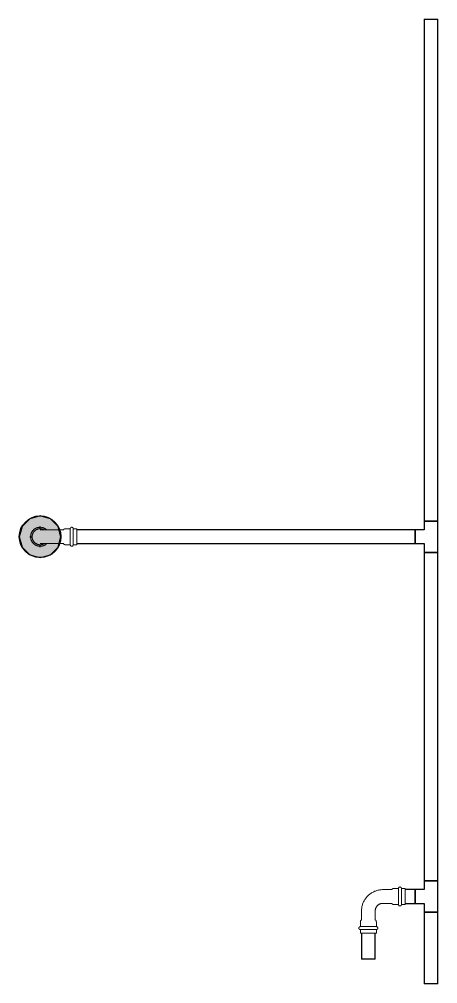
# Model space of a CAD drawing. Header units: inches. Extents: x -3327 to -1, y 8 to 1328.
# Drawn here: x -768 to -727.8, y 119 to 211.5 of the extents above; entities that cross this region are included whole.
import ezdxf

# ---------------------------------------------------------------- set-up
doc = ezdxf.new("R2010")
doc.units = ezdxf.units.IN
doc.header["$MEASUREMENT"] = 0
doc.layers.add('P-PIPE', color=3, linetype='Continuous', lineweight=9)
doc.layers.add('X - REF - FP', color=7, linetype='Continuous', true_color=0xb90000)

# ---------------------------------------------------------------- blocks, each defined once
blk = doc.blocks.new('Victaulic-VicPress316-Elbow 90-45deg Style P568_P571 - Standard-V2-SECOND LEVEL')
at = {"layer": 'P-PIPE'}
for p, q in [((-3203.704, 731.097), (-3203.704, 730.203)), ((-3202.389, 730.206), (-3202.389, 731.097)), ((-3203.813, 730.051), (-3203.813, 729.6)), ((-3202.28, 729.6), (-3202.28, 730.051)), ((-3203.046, 729.6), (-3203.813, 729.6)), ((-3203.813, 729.309), (-3203.813, 728.97)), ((-3203.046, 729.309), (-3203.813, 729.309)), ((-3203.813, 728.97), (-3203.046, 728.97)), ((-3202.28, 729.6), (-3203.046, 729.6)), ((-3202.28, 729.309), (-3203.046, 729.309)), ((-3203.046, 728.97), (-3202.28, 728.97)), ((-3202.28, 728.97), (-3202.28, 729.309))]:
    blk.add_line(p, q, dxfattribs=at)
at = {"layer": 'P-PIPE', "flags": 128}
for points in [[(-3203.046, 733.402), (-3203.083, 733.401), (-3203.119, 733.399), (-3203.155, 733.395), (-3203.191, 733.39), (-3203.227, 733.384), (-3203.263, 733.376), (-3203.298, 733.366), (-3203.333, 733.356), (-3203.367, 733.344), (-3203.401, 733.33), (-3203.434, 733.315), (-3203.467, 733.299), (-3203.499, 733.281), (-3203.53, 733.263), (-3203.561, 733.243), (-3203.591, 733.222), (-3203.619, 733.199), (-3203.647, 733.176), (-3203.674, 733.151), (-3203.7, 733.125), (-3203.725, 733.099), (-3203.749, 733.071), (-3203.772, 733.043), (-3203.793, 733.013), (-3203.813, 732.983), (-3203.833, 732.952), (-3203.85, 732.92), (-3203.867, 732.887), (-3203.882, 732.854), (-3203.896, 732.82), (-3203.909, 732.786), (-3203.92, 732.751), (-3203.93, 732.716), (-3203.938, 732.681), (-3203.945, 732.645), (-3203.95, 732.609), (-3203.954, 732.573), (-3203.957, 732.536), (-3203.958, 732.5), (-3203.958, 732.463), (-3203.956, 732.427), (-3203.953, 732.391), (-3203.948, 732.354), (-3203.942, 732.318), (-3203.934, 732.283), (-3203.925, 732.247), (-3203.915, 732.212), (-3203.903, 732.178), (-3203.89, 732.144), (-3203.875, 732.11), (-3203.859, 732.078), (-3203.842, 732.045), (-3203.824, 732.014), (-3203.804, 731.983), (-3203.783, 731.953), (-3203.761, 731.924), (-3203.738, 731.896), (-3203.714, 731.869)], [(-3203.046, 733.257), (-3203.077, 733.256), (-3203.107, 733.254), (-3203.138, 733.251), (-3203.168, 733.247), (-3203.198, 733.241), (-3203.228, 733.235), (-3203.258, 733.227), (-3203.287, 733.218), (-3203.316, 733.207), (-3203.345, 733.196), (-3203.373, 733.183), (-3203.4, 733.17), (-3203.427, 733.155), (-3203.453, 733.139), (-3203.479, 733.123), (-3203.504, 733.105), (-3203.528, 733.086), (-3203.551, 733.066), (-3203.574, 733.046), (-3203.596, 733.024), (-3203.617, 733.002), (-3203.637, 732.978), (-3203.656, 732.954), (-3203.674, 732.93), (-3203.691, 732.904), (-3203.707, 732.878), (-3203.722, 732.851), (-3203.736, 732.824), (-3203.749, 732.796), (-3203.76, 732.768), (-3203.771, 732.739), (-3203.78, 732.71), (-3203.789, 732.68), (-3203.796, 732.65), (-3203.801, 732.62), (-3203.806, 732.59), (-3203.809, 732.559), (-3203.812, 732.529), (-3203.812, 732.498), (-3203.812, 732.468), (-3203.811, 732.437), (-3203.808, 732.406), (-3203.804, 732.376), (-3203.799, 732.346), (-3203.792, 732.316), (-3203.785, 732.286), (-3203.776, 732.257), (-3203.766, 732.228), (-3203.755, 732.199), (-3203.743, 732.171), (-3203.73, 732.143), (-3203.715, 732.116), (-3203.704, 732.096)], [(-3202.389, 731.858), (-3202.367, 731.881), (-3202.343, 731.909), (-3202.32, 731.937), (-3202.299, 731.967), (-3202.279, 731.997), (-3202.26, 732.028), (-3202.242, 732.06), (-3202.225, 732.093), (-3202.21, 732.126), (-3202.196, 732.16), (-3202.183, 732.194), (-3202.172, 732.229), (-3202.163, 732.264), (-3202.154, 732.299), (-3202.147, 732.335), (-3202.142, 732.371), (-3202.138, 732.407), (-3202.135, 732.444), (-3202.134, 732.48), (-3202.134, 732.517), (-3202.136, 732.553), (-3202.139, 732.589), (-3202.144, 732.626), (-3202.15, 732.662), (-3202.158, 732.697), (-3202.167, 732.733), (-3202.177, 732.768), (-3202.189, 732.802), (-3202.202, 732.836), (-3202.217, 732.87), (-3202.233, 732.902), (-3202.25, 732.935), (-3202.268, 732.966), (-3202.288, 732.997), (-3202.309, 733.027), (-3202.331, 733.056), (-3202.354, 733.084), (-3202.378, 733.111), (-3202.404, 733.137), (-3202.43, 733.163), (-3202.457, 733.187), (-3202.486, 733.21), (-3202.515, 733.231), (-3202.545, 733.252), (-3202.576, 733.271), (-3202.608, 733.29), (-3202.64, 733.307), (-3202.673, 733.322), (-3202.706, 733.336), (-3202.741, 733.349), (-3202.775, 733.361), (-3202.81, 733.371), (-3202.846, 733.38), (-3202.881, 733.387), (-3202.917, 733.393), (-3202.954, 733.397), (-3202.99, 733.4), (-3203.026, 733.402), (-3203.046, 733.402)], [(-3202.385, 732.102), (-3202.37, 732.129), (-3202.356, 732.156), (-3202.343, 732.184), (-3202.332, 732.212), (-3202.321, 732.241), (-3202.312, 732.27), (-3202.304, 732.3), (-3202.297, 732.33), (-3202.291, 732.36), (-3202.286, 732.39), (-3202.283, 732.421), (-3202.281, 732.451), (-3202.28, 732.482), (-3202.28, 732.512), (-3202.281, 732.543), (-3202.284, 732.574), (-3202.288, 732.604), (-3202.293, 732.634), (-3202.3, 732.664), (-3202.307, 732.694), (-3202.316, 732.723), (-3202.326, 732.752), (-3202.337, 732.781), (-3202.349, 732.809), (-3202.362, 732.837), (-3202.377, 732.864), (-3202.392, 732.89), (-3202.409, 732.916), (-3202.426, 732.941), (-3202.445, 732.966), (-3202.464, 732.989), (-3202.485, 733.012), (-3202.506, 733.034), (-3202.528, 733.055), (-3202.551, 733.075), (-3202.575, 733.095), (-3202.6, 733.113), (-3202.625, 733.13), (-3202.651, 733.147), (-3202.677, 733.162), (-3202.705, 733.176), (-3202.732, 733.189), (-3202.761, 733.201), (-3202.789, 733.212), (-3202.818, 733.222), (-3202.848, 733.23), (-3202.878, 733.238), (-3202.908, 733.244), (-3202.938, 733.249), (-3202.968, 733.253), (-3202.999, 733.255), (-3203.029, 733.256), (-3203.046, 733.257)], [(-3203.704, 732.49), (-3203.704, 732.489), (-3203.704, 732.486), (-3203.704, 732.48), (-3203.704, 732.472), (-3203.704, 732.462), (-3203.704, 732.45), (-3203.704, 732.436), (-3203.704, 732.419), (-3203.704, 732.401), (-3203.704, 732.38), (-3203.704, 732.357), (-3203.704, 732.333), (-3203.704, 732.306), (-3203.704, 732.277), (-3203.704, 732.247), (-3203.704, 732.214), (-3203.704, 732.18), (-3203.704, 732.144), (-3203.704, 732.107), (-3203.704, 732.068), (-3203.704, 732.027), (-3203.704, 731.985), (-3203.704, 731.941), (-3203.704, 731.896), (-3203.704, 731.85), (-3203.704, 731.802), (-3203.704, 731.754), (-3203.704, 731.704), (-3203.704, 731.653), (-3203.704, 731.602), (-3203.704, 731.549), (-3203.704, 731.496), (-3203.704, 731.443), (-3203.704, 731.388), (-3203.704, 731.334), (-3203.704, 731.279), (-3203.704, 731.223), (-3203.704, 731.168), (-3203.704, 731.112), (-3203.704, 731.097)], [(-3202.389, 731.097), (-3202.389, 731.153), (-3202.389, 731.208), (-3202.389, 731.264), (-3202.389, 731.319), (-3202.389, 731.374), (-3202.389, 731.428), (-3202.389, 731.482), (-3202.389, 731.535), (-3202.389, 731.588), (-3202.389, 731.639), (-3202.389, 731.69), (-3202.389, 731.74), (-3202.389, 731.789), (-3202.389, 731.837), (-3202.389, 731.884), (-3202.389, 731.929), (-3202.389, 731.973), (-3202.389, 732.016), (-3202.389, 732.057), (-3202.389, 732.096), (-3202.389, 732.134), (-3202.389, 732.171), (-3202.389, 732.205), (-3202.389, 732.238), (-3202.389, 732.269), (-3202.389, 732.298), (-3202.389, 732.326), (-3202.389, 732.351), (-3202.389, 732.374), (-3202.389, 732.395), (-3202.389, 732.414), (-3202.389, 732.432), (-3202.389, 732.446), (-3202.389, 732.459), (-3202.389, 732.47), (-3202.389, 732.478), (-3202.389, 732.484), (-3202.389, 732.488), (-3202.389, 732.49), (-3202.389, 732.49)], [(-3203.813, 730.051), (-3203.812, 730.062), (-3203.812, 730.073), (-3203.811, 730.084), (-3203.809, 730.094), (-3203.807, 730.105), (-3203.805, 730.116), (-3203.802, 730.126), (-3203.799, 730.137), (-3203.795, 730.147), (-3203.791, 730.157), (-3203.787, 730.167), (-3203.782, 730.177), (-3203.777, 730.186), (-3203.771, 730.196), (-3203.765, 730.205), (-3203.759, 730.214), (-3203.752, 730.222), (-3203.745, 730.231), (-3203.738, 730.239), (-3203.73, 730.246), (-3203.722, 730.254), (-3203.714, 730.261), (-3203.705, 730.268), (-3203.704, 730.269)], [(-3202.389, 730.269), (-3202.38, 730.262), (-3202.372, 730.255), (-3202.364, 730.248), (-3202.356, 730.24), (-3202.348, 730.232), (-3202.341, 730.224), (-3202.335, 730.215), (-3202.328, 730.207), (-3202.322, 730.197), (-3202.317, 730.188), (-3202.311, 730.179), (-3202.306, 730.169), (-3202.302, 730.159), (-3202.298, 730.149), (-3202.294, 730.139), (-3202.291, 730.128), (-3202.288, 730.118), (-3202.285, 730.107), (-3202.283, 730.096), (-3202.282, 730.086), (-3202.281, 730.075), (-3202.28, 730.064), (-3202.28, 730.053), (-3202.28, 730.051)], [(-3203.813, 729.309), (-3203.818, 729.309), (-3203.824, 729.309), (-3203.83, 729.31), (-3203.836, 729.31), (-3203.841, 729.311), (-3203.847, 729.313), (-3203.853, 729.314), (-3203.858, 729.316), (-3203.864, 729.318), (-3203.869, 729.32), (-3203.875, 729.322), (-3203.88, 729.325), (-3203.885, 729.328), (-3203.89, 729.331), (-3203.895, 729.334), (-3203.899, 729.337), (-3203.904, 729.341), (-3203.908, 729.345), (-3203.913, 729.349), (-3203.917, 729.353), (-3203.921, 729.357), (-3203.925, 729.361), (-3203.928, 729.366), (-3203.932, 729.371), (-3203.935, 729.375), (-3203.938, 729.38), (-3203.941, 729.385), (-3203.944, 729.391), (-3203.946, 729.396), (-3203.948, 729.401), (-3203.95, 729.407), (-3203.952, 729.412), (-3203.953, 729.418), (-3203.955, 729.424), (-3203.956, 729.429), (-3203.957, 729.435), (-3203.957, 729.441), (-3203.958, 729.447), (-3203.958, 729.452), (-3203.958, 729.458), (-3203.958, 729.464), (-3203.957, 729.47), (-3203.956, 729.476), (-3203.955, 729.481), (-3203.954, 729.487), (-3203.953, 729.493), (-3203.951, 729.498), (-3203.949, 729.504), (-3203.947, 729.509), (-3203.945, 729.515), (-3203.942, 729.52), (-3203.94, 729.525), (-3203.937, 729.53), (-3203.934, 729.535), (-3203.93, 729.54), (-3203.927, 729.544), (-3203.923, 729.549), (-3203.919, 729.553), (-3203.915, 729.557), (-3203.911, 729.561), (-3203.906, 729.565), (-3203.902, 729.569), (-3203.897, 729.572), (-3203.892, 729.576), (-3203.888, 729.579), (-3203.882, 729.582), (-3203.877, 729.584), (-3203.872, 729.587), (-3203.867, 729.589), (-3203.861, 729.591), (-3203.856, 729.593), (-3203.85, 729.595), (-3203.845, 729.596), (-3203.839, 729.597), (-3203.833, 729.598), (-3203.827, 729.599), (-3203.821, 729.599), (-3203.816, 729.599), (-3203.813, 729.6)], [(-3203.046, 729.6), (-3203.077, 729.6), (-3203.107, 729.6), (-3203.138, 729.6), (-3203.168, 729.6), (-3203.198, 729.6), (-3203.228, 729.6), (-3203.258, 729.6), (-3203.287, 729.6), (-3203.316, 729.6), (-3203.345, 729.6), (-3203.373, 729.6), (-3203.4, 729.6), (-3203.427, 729.6), (-3203.453, 729.6), (-3203.479, 729.6), (-3203.504, 729.6), (-3203.528, 729.6), (-3203.551, 729.6), (-3203.574, 729.6), (-3203.596, 729.6), (-3203.617, 729.6), (-3203.637, 729.6), (-3203.656, 729.6), (-3203.674, 729.6), (-3203.691, 729.6), (-3203.707, 729.6), (-3203.722, 729.6), (-3203.736, 729.6), (-3203.749, 729.6), (-3203.76, 729.6), (-3203.771, 729.6), (-3203.78, 729.6), (-3203.789, 729.6), (-3203.796, 729.6), (-3203.801, 729.6), (-3203.806, 729.6), (-3203.809, 729.6), (-3203.812, 729.6), (-3203.812, 729.6), (-3203.813, 729.6)], [(-3203.813, 729.6), (-3203.812, 729.6), (-3203.81, 729.6), (-3203.807, 729.6), (-3203.803, 729.6), (-3203.797, 729.6), (-3203.791, 729.6), (-3203.783, 729.6), (-3203.774, 729.6)], [(-3203.771, 729.309), (-3203.78, 729.309), (-3203.789, 729.309), (-3203.796, 729.309), (-3203.801, 729.309), (-3203.806, 729.309), (-3203.809, 729.309), (-3203.812, 729.309), (-3203.812, 729.309), (-3203.813, 729.309)], [(-3203.813, 729.309), (-3203.812, 729.309), (-3203.81, 729.309), (-3203.807, 729.309), (-3203.803, 729.309), (-3203.797, 729.309), (-3203.791, 729.309), (-3203.783, 729.309), (-3203.774, 729.309), (-3203.763, 729.309), (-3203.752, 729.309), (-3203.74, 729.309), (-3203.726, 729.309), (-3203.711, 729.309), (-3203.695, 729.309), (-3203.679, 729.309), (-3203.661, 729.309), (-3203.642, 729.309), (-3203.622, 729.309), (-3203.602, 729.309), (-3203.58, 729.309), (-3203.558, 729.309), (-3203.534, 729.309), (-3203.51, 729.309), (-3203.486, 729.309), (-3203.46, 729.309), (-3203.434, 729.309), (-3203.407, 729.309), (-3203.38, 729.309), (-3203.352, 729.309), (-3203.324, 729.309), (-3203.295, 729.309), (-3203.266, 729.309), (-3203.236, 729.309), (-3203.206, 729.309), (-3203.176, 729.309), (-3203.146, 729.309), (-3203.116, 729.309), (-3203.085, 729.309), (-3203.054, 729.309), (-3203.046, 729.309)], [(-3202.28, 729.6), (-3202.28, 729.6), (-3202.282, 729.6), (-3202.285, 729.6), (-3202.289, 729.6), (-3202.295, 729.6), (-3202.302, 729.6), (-3202.309, 729.6), (-3202.318, 729.6), (-3202.329, 729.6), (-3202.34, 729.6), (-3202.353, 729.6), (-3202.366, 729.6), (-3202.381, 729.6), (-3202.397, 729.6), (-3202.413, 729.6), (-3202.431, 729.6), (-3202.45, 729.6), (-3202.47, 729.6), (-3202.49, 729.6), (-3202.512, 729.6), (-3202.534, 729.6), (-3202.558, 729.6), (-3202.582, 729.6), (-3202.606, 729.6), (-3202.632, 729.6), (-3202.658, 729.6), (-3202.685, 729.6), (-3202.712, 729.6), (-3202.74, 729.6), (-3202.768, 729.6), (-3202.797, 729.6), (-3202.826, 729.6), (-3202.856, 729.6), (-3202.886, 729.6), (-3202.916, 729.6), (-3202.946, 729.6), (-3202.977, 729.6), (-3203.007, 729.6), (-3203.038, 729.6), (-3203.046, 729.6)], [(-3203.046, 729.309), (-3203.015, 729.309), (-3202.985, 729.309), (-3202.954, 729.309), (-3202.924, 729.309), (-3202.894, 729.309), (-3202.864, 729.309), (-3202.834, 729.309), (-3202.805, 729.309), (-3202.776, 729.309), (-3202.748, 729.309), (-3202.72, 729.309), (-3202.692, 729.309), (-3202.665, 729.309), (-3202.639, 729.309), (-3202.613, 729.309), (-3202.588, 729.309), (-3202.564, 729.309), (-3202.541, 729.309), (-3202.518, 729.309), (-3202.496, 729.309), (-3202.475, 729.309), (-3202.455, 729.309), (-3202.436, 729.309), (-3202.418, 729.309), (-3202.401, 729.309), (-3202.385, 729.309), (-3202.37, 729.309), (-3202.356, 729.309), (-3202.343, 729.309), (-3202.332, 729.309), (-3202.321, 729.309), (-3202.312, 729.309), (-3202.304, 729.309), (-3202.297, 729.309), (-3202.291, 729.309), (-3202.286, 729.309), (-3202.283, 729.309), (-3202.281, 729.309), (-3202.28, 729.309), (-3202.28, 729.309)], [(-3202.321, 729.6), (-3202.312, 729.6), (-3202.304, 729.6), (-3202.297, 729.6), (-3202.291, 729.6), (-3202.286, 729.6), (-3202.283, 729.6), (-3202.281, 729.6), (-3202.28, 729.6), (-3202.28, 729.6)], [(-3202.28, 729.309), (-3202.28, 729.309), (-3202.282, 729.309), (-3202.285, 729.309), (-3202.289, 729.309), (-3202.295, 729.309), (-3202.302, 729.309), (-3202.309, 729.309), (-3202.318, 729.309)], [(-3202.28, 729.6), (-3202.274, 729.599), (-3202.268, 729.599), (-3202.262, 729.598), (-3202.256, 729.598), (-3202.251, 729.597), (-3202.245, 729.595), (-3202.239, 729.594), (-3202.234, 729.592), (-3202.228, 729.59), (-3202.223, 729.588), (-3202.218, 729.586), (-3202.212, 729.583), (-3202.207, 729.58), (-3202.202, 729.577), (-3202.197, 729.574), (-3202.193, 729.571), (-3202.188, 729.567), (-3202.184, 729.563), (-3202.179, 729.559), (-3202.175, 729.555), (-3202.171, 729.551), (-3202.167, 729.547), (-3202.164, 729.542), (-3202.16, 729.537), (-3202.157, 729.533), (-3202.154, 729.528), (-3202.151, 729.523), (-3202.149, 729.517), (-3202.146, 729.512), (-3202.144, 729.507), (-3202.142, 729.501), (-3202.14, 729.496), (-3202.139, 729.49), (-3202.137, 729.484), (-3202.136, 729.479), (-3202.135, 729.473), (-3202.135, 729.467), (-3202.134, 729.461), (-3202.134, 729.456), (-3202.134, 729.45), (-3202.134, 729.444), (-3202.135, 729.438), (-3202.136, 729.432), (-3202.137, 729.427), (-3202.138, 729.421), (-3202.139, 729.415), (-3202.141, 729.41), (-3202.143, 729.404), (-3202.145, 729.399), (-3202.147, 729.393), (-3202.15, 729.388), (-3202.152, 729.383), (-3202.155, 729.378), (-3202.159, 729.373), (-3202.162, 729.368), (-3202.165, 729.364), (-3202.169, 729.359), (-3202.173, 729.355), (-3202.177, 729.351), (-3202.181, 729.347), (-3202.186, 729.343), (-3202.19, 729.339), (-3202.195, 729.336), (-3202.2, 729.332), (-3202.205, 729.329), (-3202.21, 729.326), (-3202.215, 729.324), (-3202.22, 729.321), (-3202.225, 729.319), (-3202.231, 729.317), (-3202.236, 729.315), (-3202.242, 729.313), (-3202.248, 729.312), (-3202.253, 729.311), (-3202.259, 729.31), (-3202.265, 729.309), (-3202.271, 729.309), (-3202.276, 729.309), (-3202.28, 729.309)]]:
    blk.add_lwpolyline(points, dxfattribs=at)
blk = doc.blocks.new('Victaulic-VicPress316-Elbow 90-45deg Style P568_P571 - Standard-V1-SECOND LEVEL')
at = {"layer": 'P-PIPE'}
for p, q in [((-0.767, 3.52), (-0.767, 3.181)), ((0.766, 3.52), (-0.767, 3.52)), ((-0.767, 3.181), (0.766, 3.181)), ((-0.767, 2.89), (-0.767, 2.439)), ((-0.767, 2.89), (0.766, 2.89)), ((0.766, 3.181), (0.766, 3.52)), ((0.766, 2.439), (0.766, 2.89)), ((-0.658, 2.278), (-0.658, 1.393)), ((0.657, 1.393), (0.657, 2.278)), ((-3.181, 0.766), (-3.52, 0.766)), ((-3.52, 0.766), (-3.52, -0.767)), ((-3.181, -0.767), (-3.181, 0.766)), ((-2.439, 0.766), (-2.89, 0.766)), ((-2.89, -0.767), (-2.89, 0.766)), ((-1.393, 0.657), (-2.278, 0.657)), ((-3.52, -0.767), (-3.181, -0.767)), ((-2.89, -0.767), (-2.439, -0.767)), ((-2.278, -0.658), (-1.393, -0.658))]:
    blk.add_line(p, q, dxfattribs=at)
at = {"layer": 'P-PIPE', "flags": 128}
for points in [[(-0.767, 2.89), (-0.772, 2.891), (-0.778, 2.891), (-0.784, 2.892), (-0.79, 2.892), (-0.795, 2.893), (-0.801, 2.895), (-0.807, 2.896), (-0.812, 2.898), (-0.818, 2.9), (-0.823, 2.902), (-0.828, 2.904), (-0.834, 2.907), (-0.839, 2.91), (-0.844, 2.913), (-0.849, 2.916), (-0.853, 2.919), (-0.858, 2.923), (-0.862, 2.927), (-0.867, 2.931), (-0.871, 2.935), (-0.875, 2.939), (-0.879, 2.943), (-0.882, 2.948), (-0.886, 2.953), (-0.889, 2.957), (-0.892, 2.962), (-0.895, 2.967), (-0.897, 2.973), (-0.9, 2.978), (-0.902, 2.983), (-0.904, 2.989), (-0.906, 2.994), (-0.907, 3), (-0.909, 3.006), (-0.91, 3.011), (-0.911, 3.017), (-0.911, 3.023), (-0.912, 3.029), (-0.912, 3.034), (-0.912, 3.04), (-0.912, 3.046), (-0.911, 3.052), (-0.91, 3.058), (-0.909, 3.063), (-0.908, 3.069), (-0.907, 3.075), (-0.905, 3.08), (-0.903, 3.086), (-0.901, 3.091), (-0.899, 3.097), (-0.896, 3.102), (-0.894, 3.107), (-0.891, 3.112), (-0.887, 3.117), (-0.884, 3.122), (-0.881, 3.126), (-0.877, 3.131), (-0.873, 3.135), (-0.869, 3.139), (-0.865, 3.143), (-0.86, 3.147), (-0.856, 3.151), (-0.851, 3.154), (-0.846, 3.158), (-0.842, 3.161), (-0.836, 3.164), (-0.831, 3.166), (-0.826, 3.169), (-0.821, 3.171), (-0.815, 3.173), (-0.81, 3.175), (-0.804, 3.177), (-0.798, 3.178), (-0.793, 3.179), (-0.787, 3.18), (-0.781, 3.181), (-0.775, 3.181), (-0.77, 3.181), (-0.767, 3.181)], [(0.766, 3.181), (0.766, 3.181), (0.764, 3.181), (0.761, 3.181), (0.757, 3.181), (0.751, 3.181), (0.745, 3.181), (0.737, 3.181), (0.728, 3.181), (0.717, 3.181), (0.706, 3.181), (0.693, 3.181), (0.68, 3.181), (0.665, 3.181), (0.649, 3.181), (0.633, 3.181), (0.615, 3.181), (0.596, 3.181), (0.576, 3.181), (0.556, 3.181), (0.534, 3.181), (0.512, 3.181), (0.488, 3.181), (0.464, 3.181), (0.44, 3.181), (0.414, 3.181), (0.388, 3.181), (0.361, 3.181), (0.334, 3.181), (0.306, 3.181), (0.278, 3.181), (0.249, 3.181), (0.22, 3.181), (0.19, 3.181), (0.16, 3.181), (0.13, 3.181), (0.1, 3.181), (0.069, 3.181), (0.039, 3.181), (0.008, 3.181), (-0.022, 3.181), (-0.053, 3.181), (-0.084, 3.181), (-0.114, 3.181), (-0.144, 3.181), (-0.174, 3.181), (-0.204, 3.181), (-0.233, 3.181), (-0.262, 3.181), (-0.291, 3.181), (-0.319, 3.181), (-0.347, 3.181), (-0.374, 3.181), (-0.4, 3.181), (-0.426, 3.181), (-0.451, 3.181), (-0.476, 3.181), (-0.499, 3.181), (-0.522, 3.181), (-0.544, 3.181), (-0.565, 3.181), (-0.585, 3.181), (-0.605, 3.181), (-0.623, 3.181), (-0.64, 3.181), (-0.657, 3.181), (-0.672, 3.181), (-0.686, 3.181), (-0.699, 3.181), (-0.711, 3.181), (-0.722, 3.181), (-0.732, 3.181), (-0.74, 3.181), (-0.748, 3.181), (-0.754, 3.181), (-0.759, 3.181), (-0.763, 3.181), (-0.765, 3.181), (-0.766, 3.181), (-0.767, 3.181)], [(-0.767, 3.181), (-0.766, 3.181), (-0.764, 3.181), (-0.761, 3.181), (-0.757, 3.181), (-0.751, 3.181), (-0.745, 3.181), (-0.737, 3.181), (-0.728, 3.181)], [(-0.767, 2.89), (-0.766, 2.89), (-0.764, 2.89), (-0.761, 2.89), (-0.757, 2.89), (-0.751, 2.89), (-0.745, 2.89), (-0.737, 2.89), (-0.728, 2.89), (-0.717, 2.89), (-0.706, 2.89), (-0.693, 2.89), (-0.68, 2.89), (-0.665, 2.89), (-0.649, 2.89), (-0.633, 2.89), (-0.615, 2.89), (-0.596, 2.89), (-0.576, 2.89), (-0.556, 2.89), (-0.534, 2.89), (-0.512, 2.89), (-0.488, 2.89), (-0.464, 2.89), (-0.44, 2.89), (-0.414, 2.89), (-0.388, 2.89), (-0.361, 2.89), (-0.334, 2.89), (-0.306, 2.89), (-0.278, 2.89), (-0.249, 2.89), (-0.22, 2.89), (-0.19, 2.89), (-0.16, 2.89), (-0.13, 2.89), (-0.1, 2.89), (-0.069, 2.89), (-0.039, 2.89), (-0.008, 2.89), (0.022, 2.89), (0.053, 2.89), (0.084, 2.89), (0.114, 2.89), (0.144, 2.89), (0.174, 2.89), (0.204, 2.89), (0.233, 2.89), (0.262, 2.89), (0.291, 2.89), (0.319, 2.89), (0.347, 2.89), (0.374, 2.89), (0.4, 2.89), (0.426, 2.89), (0.451, 2.89), (0.476, 2.89), (0.499, 2.89), (0.522, 2.89), (0.544, 2.89), (0.565, 2.89), (0.585, 2.89), (0.605, 2.89), (0.623, 2.89), (0.64, 2.89), (0.657, 2.89), (0.672, 2.89), (0.686, 2.89), (0.699, 2.89), (0.711, 2.89), (0.722, 2.89), (0.732, 2.89), (0.74, 2.89), (0.748, 2.89), (0.754, 2.89), (0.759, 2.89), (0.763, 2.89), (0.765, 2.89), (0.766, 2.89), (0.766, 2.89)], [(-0.722, 2.89), (-0.732, 2.89), (-0.74, 2.89), (-0.748, 2.89), (-0.754, 2.89), (-0.759, 2.89), (-0.763, 2.89), (-0.765, 2.89), (-0.766, 2.89), (-0.767, 2.89)], [(0.722, 3.181), (0.732, 3.181), (0.74, 3.181), (0.748, 3.181), (0.754, 3.181), (0.759, 3.181), (0.763, 3.181), (0.765, 3.181), (0.766, 3.181), (0.766, 3.181)], [(0.766, 2.89), (0.766, 2.89), (0.764, 2.89), (0.761, 2.89), (0.757, 2.89), (0.751, 2.89), (0.745, 2.89), (0.737, 2.89), (0.728, 2.89)], [(0.766, 3.181), (0.772, 3.181), (0.778, 3.181), (0.784, 3.18), (0.79, 3.18), (0.795, 3.179), (0.801, 3.177), (0.807, 3.176), (0.812, 3.174), (0.818, 3.172), (0.823, 3.17), (0.828, 3.168), (0.834, 3.165), (0.839, 3.162), (0.844, 3.159), (0.849, 3.156), (0.853, 3.153), (0.858, 3.149), (0.862, 3.145), (0.867, 3.141), (0.871, 3.137), (0.875, 3.133), (0.879, 3.129), (0.882, 3.124), (0.886, 3.119), (0.889, 3.115), (0.892, 3.11), (0.895, 3.105), (0.897, 3.099), (0.9, 3.094), (0.902, 3.089), (0.904, 3.083), (0.906, 3.078), (0.907, 3.072), (0.909, 3.066), (0.91, 3.061), (0.911, 3.055), (0.911, 3.049), (0.912, 3.043), (0.912, 3.038), (0.912, 3.032), (0.912, 3.026), (0.911, 3.02), (0.91, 3.014), (0.909, 3.009), (0.908, 3.003), (0.907, 2.997), (0.905, 2.992), (0.903, 2.986), (0.901, 2.981), (0.899, 2.975), (0.896, 2.97), (0.894, 2.965), (0.891, 2.96), (0.887, 2.955), (0.884, 2.95), (0.881, 2.946), (0.877, 2.941), (0.873, 2.937), (0.869, 2.933), (0.865, 2.929), (0.86, 2.925), (0.856, 2.921), (0.851, 2.918), (0.846, 2.914), (0.842, 2.911), (0.836, 2.908), (0.831, 2.906), (0.826, 2.903), (0.821, 2.901), (0.815, 2.899), (0.81, 2.897), (0.804, 2.895), (0.798, 2.894), (0.793, 2.893), (0.787, 2.892), (0.781, 2.891), (0.775, 2.891), (0.77, 2.891), (0.766, 2.89)], [(-0.658, 2.221), (-0.666, 2.228), (-0.674, 2.235), (-0.682, 2.242), (-0.69, 2.25), (-0.698, 2.258), (-0.705, 2.266), (-0.711, 2.275), (-0.718, 2.283), (-0.724, 2.293), (-0.729, 2.302), (-0.735, 2.311), (-0.74, 2.321), (-0.744, 2.331), (-0.748, 2.341), (-0.752, 2.351), (-0.755, 2.362), (-0.758, 2.372), (-0.761, 2.383), (-0.763, 2.394), (-0.764, 2.404), (-0.765, 2.415), (-0.766, 2.426), (-0.767, 2.437), (-0.767, 2.439)], [(0.766, 2.439), (0.766, 2.428), (0.766, 2.417), (0.765, 2.406), (0.763, 2.396), (0.761, 2.385), (0.759, 2.374), (0.756, 2.364), (0.753, 2.353), (0.749, 2.343), (0.745, 2.333), (0.741, 2.323), (0.736, 2.313), (0.73, 2.304), (0.725, 2.294), (0.719, 2.285), (0.713, 2.276), (0.706, 2.268), (0.699, 2.259), (0.692, 2.251), (0.684, 2.244), (0.676, 2.236), (0.668, 2.229), (0.659, 2.222), (0.657, 2.221)], [(-0.658, 1.393), (-0.658, 1.364), (-0.66, 1.334), (-0.663, 1.305), (-0.667, 1.276), (-0.672, 1.247), (-0.679, 1.218), (-0.686, 1.19), (-0.695, 1.162), (-0.705, 1.134), (-0.716, 1.107), (-0.728, 1.08), (-0.741, 1.053), (-0.755, 1.028), (-0.77, 1.002), (-0.786, 0.978), (-0.803, 0.954), (-0.821, 0.931), (-0.84, 0.908), (-0.86, 0.886), (-0.881, 0.865), (-0.902, 0.845), (-0.924, 0.826), (-0.947, 0.808), (-0.971, 0.79), (-0.996, 0.774), (-1.021, 0.759), (-1.046, 0.744), (-1.073, 0.731), (-1.099, 0.719), (-1.126, 0.707), (-1.154, 0.697), (-1.182, 0.688), (-1.21, 0.681), (-1.239, 0.674), (-1.268, 0.668), (-1.297, 0.664), (-1.326, 0.661), (-1.356, 0.658), (-1.385, 0.658), (-1.393, 0.657)], [(-1.393, -0.658), (-1.311, -0.656), (-1.229, -0.651), (-1.148, -0.643), (-1.066, -0.631), (-0.986, -0.617), (-0.906, -0.599), (-0.826, -0.578), (-0.748, -0.553), (-0.671, -0.526), (-0.594, -0.496), (-0.52, -0.462), (-0.446, -0.426), (-0.374, -0.386), (-0.304, -0.344), (-0.235, -0.299), (-0.168, -0.252), (-0.104, -0.201), (-0.041, -0.149), (0.02, -0.093), (0.078, -0.036), (0.134, 0.024), (0.187, 0.087), (0.238, 0.151), (0.287, 0.217), (0.332, 0.285), (0.375, 0.355), (0.415, 0.427), (0.453, 0.5), (0.487, 0.574), (0.518, 0.65), (0.546, 0.727), (0.571, 0.805), (0.593, 0.884), (0.612, 0.964), (0.628, 1.044), (0.64, 1.126), (0.649, 1.207), (0.655, 1.289), (0.657, 1.371), (0.657, 1.393)], [(-3.181, 0.766), (-3.181, 0.772), (-3.181, 0.778), (-3.18, 0.784), (-3.18, 0.79), (-3.179, 0.795), (-3.177, 0.801), (-3.176, 0.807), (-3.174, 0.812), (-3.172, 0.818), (-3.17, 0.823), (-3.168, 0.828), (-3.165, 0.834), (-3.162, 0.839), (-3.159, 0.844), (-3.156, 0.849), (-3.153, 0.853), (-3.149, 0.858), (-3.145, 0.862), (-3.141, 0.867), (-3.137, 0.871), (-3.133, 0.875), (-3.129, 0.879), (-3.124, 0.882), (-3.119, 0.886), (-3.115, 0.889), (-3.11, 0.892), (-3.105, 0.895), (-3.099, 0.897), (-3.094, 0.9), (-3.089, 0.902), (-3.083, 0.904), (-3.078, 0.906), (-3.072, 0.907), (-3.066, 0.909), (-3.061, 0.91), (-3.055, 0.911), (-3.049, 0.911), (-3.043, 0.912), (-3.038, 0.912), (-3.032, 0.912), (-3.026, 0.912), (-3.02, 0.911), (-3.014, 0.91), (-3.009, 0.909), (-3.003, 0.908), (-2.997, 0.907), (-2.992, 0.905), (-2.986, 0.903), (-2.981, 0.901), (-2.975, 0.899), (-2.97, 0.896), (-2.965, 0.894), (-2.96, 0.891), (-2.955, 0.887), (-2.95, 0.884), (-2.946, 0.881), (-2.941, 0.877), (-2.937, 0.873), (-2.933, 0.869), (-2.929, 0.865), (-2.925, 0.86), (-2.921, 0.856), (-2.918, 0.851), (-2.914, 0.846), (-2.911, 0.842), (-2.908, 0.836), (-2.906, 0.831), (-2.903, 0.826), (-2.901, 0.821), (-2.899, 0.815), (-2.897, 0.81), (-2.895, 0.804), (-2.894, 0.798), (-2.893, 0.793), (-2.892, 0.787), (-2.891, 0.781), (-2.891, 0.775), (-2.891, 0.77), (-2.89, 0.766)], [(-3.181, 0.766), (-3.181, 0.766), (-3.181, 0.764), (-3.181, 0.761), (-3.181, 0.757), (-3.181, 0.751), (-3.181, 0.745), (-3.181, 0.737), (-3.181, 0.728), (-3.181, 0.717), (-3.181, 0.706), (-3.181, 0.693), (-3.181, 0.68), (-3.181, 0.665), (-3.181, 0.649), (-3.181, 0.633), (-3.181, 0.615), (-3.181, 0.596), (-3.181, 0.576), (-3.181, 0.556), (-3.181, 0.534), (-3.181, 0.512), (-3.181, 0.488), (-3.181, 0.464), (-3.181, 0.44), (-3.181, 0.414), (-3.181, 0.388), (-3.181, 0.361), (-3.181, 0.334), (-3.181, 0.306), (-3.181, 0.278), (-3.181, 0.249), (-3.181, 0.22), (-3.181, 0.19), (-3.181, 0.16), (-3.181, 0.13), (-3.181, 0.1), (-3.181, 0.069), (-3.181, 0.039), (-3.181, 0.008), (-3.181, -0.022), (-3.181, -0.053), (-3.181, -0.084), (-3.181, -0.114), (-3.181, -0.144), (-3.181, -0.174), (-3.181, -0.204), (-3.181, -0.233), (-3.181, -0.262), (-3.181, -0.291), (-3.181, -0.319), (-3.181, -0.347), (-3.181, -0.374), (-3.181, -0.4), (-3.181, -0.426), (-3.181, -0.451), (-3.181, -0.476), (-3.181, -0.499), (-3.181, -0.522), (-3.181, -0.544), (-3.181, -0.565), (-3.181, -0.585), (-3.181, -0.605), (-3.181, -0.623), (-3.181, -0.64), (-3.181, -0.657), (-3.181, -0.672), (-3.181, -0.686), (-3.181, -0.699), (-3.181, -0.711), (-3.181, -0.722), (-3.181, -0.732), (-3.181, -0.74), (-3.181, -0.748), (-3.181, -0.754), (-3.181, -0.759), (-3.181, -0.763), (-3.181, -0.765), (-3.181, -0.766), (-3.181, -0.767)], [(-3.181, 0.722), (-3.181, 0.732), (-3.181, 0.74), (-3.181, 0.748), (-3.181, 0.754), (-3.181, 0.759), (-3.181, 0.763), (-3.181, 0.765), (-3.181, 0.766), (-3.181, 0.766)], [(-2.89, -0.767), (-2.89, -0.766), (-2.89, -0.764), (-2.89, -0.761), (-2.89, -0.757), (-2.89, -0.751), (-2.89, -0.745), (-2.89, -0.737), (-2.89, -0.728), (-2.89, -0.717), (-2.89, -0.706), (-2.89, -0.693), (-2.89, -0.68), (-2.89, -0.665), (-2.89, -0.649), (-2.89, -0.633), (-2.89, -0.615), (-2.89, -0.596), (-2.89, -0.576), (-2.89, -0.556), (-2.89, -0.534), (-2.89, -0.512), (-2.89, -0.488), (-2.89, -0.464), (-2.89, -0.44), (-2.89, -0.414), (-2.89, -0.388), (-2.89, -0.361), (-2.89, -0.334), (-2.89, -0.306), (-2.89, -0.278), (-2.89, -0.249), (-2.89, -0.22), (-2.89, -0.19), (-2.89, -0.16), (-2.89, -0.13), (-2.89, -0.1), (-2.89, -0.069), (-2.89, -0.039), (-2.89, -0.008), (-2.89, 0.022), (-2.89, 0.053), (-2.89, 0.084), (-2.89, 0.114), (-2.89, 0.144), (-2.89, 0.174), (-2.89, 0.204), (-2.89, 0.233), (-2.89, 0.262), (-2.89, 0.291), (-2.89, 0.319), (-2.89, 0.347), (-2.89, 0.374), (-2.89, 0.4), (-2.89, 0.426), (-2.89, 0.451), (-2.89, 0.476), (-2.89, 0.499), (-2.89, 0.522), (-2.89, 0.544), (-2.89, 0.565), (-2.89, 0.585), (-2.89, 0.605), (-2.89, 0.623), (-2.89, 0.64), (-2.89, 0.657), (-2.89, 0.672), (-2.89, 0.686), (-2.89, 0.699), (-2.89, 0.711), (-2.89, 0.722), (-2.89, 0.732), (-2.89, 0.74), (-2.89, 0.748), (-2.89, 0.754), (-2.89, 0.759), (-2.89, 0.763), (-2.89, 0.765), (-2.89, 0.766), (-2.89, 0.766)], [(-2.89, 0.766), (-2.89, 0.766), (-2.89, 0.764), (-2.89, 0.761), (-2.89, 0.757), (-2.89, 0.751), (-2.89, 0.745), (-2.89, 0.737), (-2.89, 0.728)], [(-2.439, 0.766), (-2.428, 0.766), (-2.417, 0.766), (-2.406, 0.765), (-2.396, 0.763), (-2.385, 0.761), (-2.374, 0.759), (-2.364, 0.756), (-2.353, 0.753), (-2.343, 0.749), (-2.333, 0.745), (-2.323, 0.741), (-2.313, 0.736), (-2.304, 0.73), (-2.294, 0.725), (-2.285, 0.719), (-2.276, 0.713), (-2.268, 0.706), (-2.259, 0.699), (-2.251, 0.692), (-2.244, 0.684), (-2.236, 0.676), (-2.229, 0.668), (-2.222, 0.659), (-2.221, 0.657)], [(-3.181, -0.767), (-3.181, -0.766), (-3.181, -0.764), (-3.181, -0.761), (-3.181, -0.757), (-3.181, -0.751), (-3.181, -0.745), (-3.181, -0.737), (-3.181, -0.728)], [(-2.89, -0.767), (-2.891, -0.772), (-2.891, -0.778), (-2.892, -0.784), (-2.892, -0.79), (-2.893, -0.795), (-2.895, -0.801), (-2.896, -0.807), (-2.898, -0.812), (-2.9, -0.818), (-2.902, -0.823), (-2.904, -0.828), (-2.907, -0.834), (-2.91, -0.839), (-2.913, -0.844), (-2.916, -0.849), (-2.919, -0.853), (-2.923, -0.858), (-2.927, -0.862), (-2.931, -0.867), (-2.935, -0.871), (-2.939, -0.875), (-2.943, -0.879), (-2.948, -0.882), (-2.953, -0.886), (-2.957, -0.889), (-2.962, -0.892), (-2.967, -0.895), (-2.973, -0.897), (-2.978, -0.9), (-2.983, -0.902), (-2.989, -0.904), (-2.994, -0.906), (-3, -0.907), (-3.006, -0.909), (-3.011, -0.91), (-3.017, -0.911), (-3.023, -0.911), (-3.029, -0.912), (-3.034, -0.912), (-3.04, -0.912), (-3.046, -0.912), (-3.052, -0.911), (-3.058, -0.91), (-3.063, -0.909), (-3.069, -0.908), (-3.075, -0.907), (-3.08, -0.905), (-3.086, -0.903), (-3.091, -0.901), (-3.097, -0.899), (-3.102, -0.896), (-3.107, -0.894), (-3.112, -0.891), (-3.117, -0.887), (-3.122, -0.884), (-3.126, -0.881), (-3.131, -0.877), (-3.135, -0.873), (-3.139, -0.869), (-3.143, -0.865), (-3.147, -0.86), (-3.151, -0.856), (-3.154, -0.851), (-3.158, -0.846), (-3.161, -0.842), (-3.164, -0.836), (-3.166, -0.831), (-3.169, -0.826), (-3.171, -0.821), (-3.173, -0.815), (-3.175, -0.81), (-3.177, -0.804), (-3.178, -0.798), (-3.179, -0.793), (-3.18, -0.787), (-3.181, -0.781), (-3.181, -0.775), (-3.181, -0.77), (-3.181, -0.767)], [(-2.89, -0.722), (-2.89, -0.732), (-2.89, -0.74), (-2.89, -0.748), (-2.89, -0.754), (-2.89, -0.759), (-2.89, -0.763), (-2.89, -0.765), (-2.89, -0.766), (-2.89, -0.767)], [(-2.221, -0.658), (-2.228, -0.666), (-2.235, -0.674), (-2.242, -0.682), (-2.25, -0.69), (-2.258, -0.698), (-2.266, -0.705), (-2.275, -0.711), (-2.283, -0.718), (-2.293, -0.724), (-2.302, -0.729), (-2.311, -0.735), (-2.321, -0.74), (-2.331, -0.744), (-2.341, -0.748), (-2.351, -0.752), (-2.362, -0.755), (-2.372, -0.758), (-2.383, -0.761), (-2.394, -0.763), (-2.404, -0.764), (-2.415, -0.765), (-2.426, -0.766), (-2.437, -0.767), (-2.439, -0.767)]]:
    blk.add_lwpolyline(points, dxfattribs=at)

msp = doc.modelspace()

# ---------------------------------------------------------------- hatches: boundary and pattern name
at = {"layer": 'X - REF - FP'}
h = msp.add_hatch(color=256, dxfattribs=at)
edge = h.paths.add_edge_path(flags=0)
edge.add_arc((-765.985, 161.865), 2, 0, 360)
msp.add_hatch(color=256, dxfattribs=at).paths.add_polyline_path([(-765.985, 159.865), (-764.985, 160.133), (-764.253, 160.865), (-763.985, 161.865), (-764.253, 162.865), (-764.985, 163.597), (-765.985, 163.865), (-766.985, 163.597), (-767.717, 162.865), (-767.985, 161.865), (-767.717, 160.865), (-766.985, 160.133)], flags=0)

# ---------------------------------------------------------------- linework, layer by layer
for p, q in [((-729.143, 211.494), (-729.143, 163.361)), ((-729.143, 211.494), (-727.828, 211.494)), ((-727.828, 163.361), (-727.828, 211.494)), ((-765.985, 163.865), (-766.985, 163.597)), ((-764.985, 163.597), (-765.985, 163.865)), ((-767.717, 162.865), (-767.985, 161.865)), ((-766.985, 163.597), (-767.717, 162.865)), ((-765.985, 162.601), (-765.985, 162.865)), ((-764.253, 162.865), (-764.985, 163.597)), ((-763.985, 161.865), (-764.253, 162.865)), ((-727.828, 163.361), (-729.143, 163.361)), ((-729.142, 163.361), (-729.142, 162.522)), ((-729.142, 163.361), (-729.12, 163.361)), ((-729.12, 163.361), (-729.054, 163.361)), ((-729.054, 163.361), (-728.95, 163.361)), ((-728.95, 163.361), (-728.814, 163.361)), ((-728.814, 163.361), (-728.655, 163.361)), ((-728.655, 163.361), (-728.315, 163.361)), ((-728.315, 163.361), (-728.156, 163.361)), ((-728.156, 163.361), (-728.02, 163.361)), ((-728.02, 163.361), (-727.916, 163.361)), ((-727.916, 163.361), (-727.85, 163.361)), ((-727.85, 163.361), (-727.828, 163.361)), ((-727.828, 160.369), (-727.828, 163.361)), ((-767.985, 161.865), (-767.717, 160.865)), ((-766.985, 161.865), (-766.723, 161.865)), ((-764.253, 160.865), (-763.985, 161.865)), ((-729.981, 162.522), (-762.465, 162.522)), ((-729.981, 162.522), (-729.981, 161.207)), ((-729.142, 162.522), (-729.981, 162.522)), ((-729.981, 162.5), (-729.981, 162.522)), ((-729.981, 162.434), (-729.981, 162.5)), ((-729.981, 162.33), (-729.981, 162.434)), ((-729.981, 162.194), (-729.981, 162.33)), ((-729.981, 162.035), (-729.981, 162.194)), ((-729.981, 161.695), (-729.981, 162.035)), ((-765.985, 160.865), (-765.985, 161.129)), ((-762.465, 161.207), (-729.981, 161.207)), ((-729.981, 161.536), (-729.981, 161.695)), ((-729.981, 161.4), (-729.981, 161.536)), ((-729.981, 161.296), (-729.981, 161.4)), ((-729.981, 161.23), (-729.981, 161.296)), ((-729.981, 161.207), (-729.981, 161.23)), ((-729.981, 161.207), (-729.142, 161.207)), ((-729.142, 161.207), (-729.142, 160.369)), ((-767.717, 160.865), (-766.985, 160.133)), ((-766.985, 160.133), (-765.985, 159.865)), ((-765.985, 159.865), (-764.985, 160.133)), ((-764.985, 160.133), (-764.253, 160.865)), ((-729.143, 160.369), (-729.143, 128.861)), ((-729.143, 160.369), (-727.828, 160.369)), ((-729.12, 160.369), (-729.142, 160.369)), ((-729.054, 160.369), (-729.12, 160.369)), ((-728.95, 160.369), (-729.054, 160.369)), ((-728.814, 160.369), (-728.95, 160.369)), ((-728.655, 160.369), (-728.814, 160.369)), ((-728.315, 160.369), (-728.655, 160.369)), ((-728.156, 160.369), (-728.315, 160.369)), ((-728.02, 160.369), (-728.156, 160.369)), ((-727.916, 160.369), (-728.02, 160.369)), ((-727.85, 160.369), (-727.916, 160.369)), ((-727.828, 160.369), (-727.85, 160.369)), ((-727.828, 128.861), (-727.828, 160.369)), ((-727.828, 128.861), (-729.143, 128.861)), ((-729.142, 128.861), (-729.142, 128.022)), ((-729.142, 128.861), (-729.12, 128.861)), ((-729.12, 128.861), (-729.054, 128.861)), ((-729.054, 128.861), (-728.95, 128.861)), ((-728.95, 128.861), (-728.814, 128.861)), ((-728.814, 128.861), (-728.655, 128.861)), ((-728.655, 128.861), (-728.315, 128.861)), ((-728.315, 128.861), (-728.156, 128.861)), ((-728.156, 128.861), (-728.02, 128.861)), ((-728.02, 128.861), (-727.916, 128.861)), ((-727.916, 128.861), (-727.85, 128.861)), ((-727.85, 128.861), (-727.828, 128.861)), ((-727.828, 125.869), (-727.828, 128.861)), ((-729.981, 128.022), (-730.965, 128.022)), ((-729.981, 128.022), (-729.981, 126.707)), ((-729.142, 128.022), (-729.981, 128.022)), ((-729.981, 128), (-729.981, 128.022)), ((-729.981, 127.934), (-729.981, 128)), ((-729.981, 127.83), (-729.981, 127.934)), ((-729.981, 127.694), (-729.981, 127.83)), ((-729.981, 127.535), (-729.981, 127.694)), ((-729.981, 127.195), (-729.981, 127.535)), ((-729.981, 127.036), (-729.981, 127.195)), ((-729.981, 126.9), (-729.981, 127.036)), ((-729.981, 126.796), (-729.981, 126.9)), ((-729.981, 126.73), (-729.981, 126.796)), ((-729.981, 126.707), (-729.981, 126.73)), ((-730.965, 126.707), (-729.981, 126.707)), ((-729.981, 126.707), (-729.142, 126.707)), ((-729.143, 125.869), (-729.143, 119)), ((-729.143, 125.869), (-727.828, 125.869)), ((-729.142, 126.707), (-729.142, 125.869)), ((-729.12, 125.869), (-729.142, 125.869)), ((-729.054, 125.869), (-729.12, 125.869)), ((-728.95, 125.869), (-729.054, 125.869)), ((-728.814, 125.869), (-728.95, 125.869)), ((-728.655, 125.869), (-728.814, 125.869)), ((-728.315, 125.869), (-728.655, 125.869)), ((-728.156, 125.869), (-728.315, 125.869)), ((-728.02, 125.869), (-728.156, 125.869)), ((-727.916, 125.869), (-728.02, 125.869)), ((-727.85, 125.869), (-727.916, 125.869)), ((-727.828, 125.869), (-727.85, 125.869)), ((-727.828, 119), (-727.828, 125.869)), ((-735.143, 123.845), (-735.143, 121.365)), ((-733.828, 121.365), (-733.828, 123.845)), ((-733.828, 121.365), (-735.143, 121.365)), ((-727.828, 119), (-729.143, 119))]:
    msp.add_line(p, q, dxfattribs=at)
msp.add_circle((-765.985, 161.865), 2, dxfattribs=at)

# ---------------------------------------------------------------- block references
for name, p, rotation in [('Victaulic-VicPress316-Elbow 90-45deg Style P568_P571 - Standard-V2-SECOND LEVEL', (-33.495, 3364.911), 90), ('Victaulic-VicPress316-Elbow 90-45deg Style P568_P571 - Standard-V1-SECOND LEVEL', (-734.485, 127.365), 180)]:
    msp.add_blockref(name, p, dxfattribs=dict(at, rotation=rotation))

doc.saveas('drawing.dxf')
